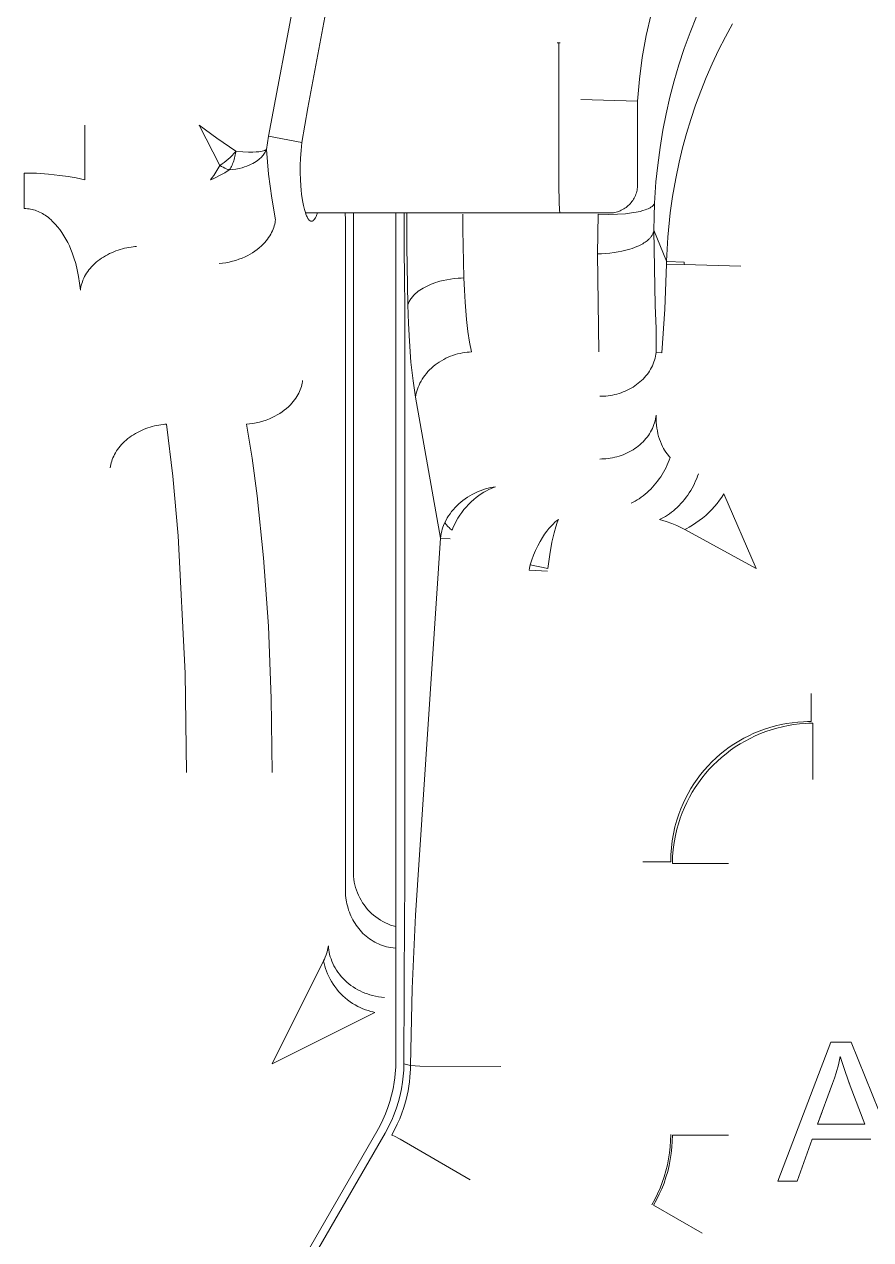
# Model space of a CAD drawing. Header units: millimetres. Extents: x -999 to 4635, y -962 to 3668.
# Drawn here: x 75.39 to 105.25, y 45.02 to 87.9 of the extents above; entities that cross this region are included whole.
import ezdxf

# ---------------------------------------------------------------- set-up
doc = ezdxf.new("R2010")
doc.units = ezdxf.units.MM
doc.layers.add('GORUNEN', color=7, linetype='Continuous', lineweight=9)

msp = doc.modelspace()

# ---------------------------------------------------------------- linework, layer by layer
at = {"layer": 'GORUNEN'}
for points in [[(84.008, 83.953), (85.908, 94.037)], [(85.389, 84.951), (86.527, 90.991)], [(97.028, 85.184), (97.093, 85.962), (97.195, 86.735), (97.336, 87.503), (97.513, 88.263)], [(99.11, 88.18), (98.884, 87.615), (98.677, 87.047), (98.489, 86.475), (98.32, 85.901), (98.169, 85.324), (98.036, 84.745), (97.921, 84.163), (97.821, 83.554), (97.738, 82.935), (97.677, 82.346), (97.647, 81.965), (97.625, 81.584)], [(98.052, 79.539), (98.096, 80.394), (98.182, 81.25), (98.263, 81.828), (98.374, 82.463), (98.494, 83.031), (98.617, 83.54), (98.755, 84.045), (98.907, 84.546), (99.075, 85.044), (99.257, 85.539), (99.454, 86.028), (99.665, 86.511), (99.889, 86.986), (100.127, 87.454), (100.378, 87.914)], [(94.295, 87.243), (94.195, 87.243)], [(94.25, 87.243), (94.195, 87.243)], [(94.295, 87.243), (94.25, 87.243)], [(94.25, 82.243), (94.25, 87.243)], [(85.389, 84.951), (85.186, 83.731)], [(97.028, 85.184), (95.028, 85.243)], [(97.028, 85.184), (97.028, 82.243)], [(77.525, 84.337), (77.525, 82.417)], [(81.562, 84.337), (82.18, 83.887), (82.855, 83.422)], [(81.562, 84.337), (82.293, 82.924)], [(83.933, 83.48), (83.968, 83.721), (84.008, 83.953)], [(85.186, 83.731), (84.008, 83.953)], [(85.186, 83.731), (85.154, 83.451), (85.134, 83.178), (85.125, 82.915), (85.126, 82.663), (85.133, 82.424), (85.147, 82.2), (85.16, 82.052), (85.176, 81.911)], [(82.293, 82.924), (82.369, 82.972), (82.443, 83.024), (82.517, 83.081), (82.588, 83.141), (82.657, 83.204), (82.723, 83.27), (82.784, 83.337), (82.82, 83.38), (82.855, 83.422)], [(82.624, 82.764), (82.744, 82.776), (82.86, 82.793), (82.974, 82.815), (83.073, 82.84), (83.158, 82.866), (83.241, 82.894), (83.32, 82.926), (83.395, 82.96), (83.459, 82.993), (83.514, 83.024), (83.566, 83.056), (83.615, 83.09), (83.661, 83.125), (83.704, 83.162), (83.74, 83.195), (83.77, 83.226), (83.797, 83.257), (83.823, 83.288), (83.847, 83.32), (83.868, 83.352), (83.887, 83.384), (83.904, 83.415), (83.918, 83.444), (83.926, 83.462), (83.933, 83.48)], [(82.624, 82.764), (82.65, 82.803), (82.675, 82.845), (82.698, 82.888), (82.72, 82.934), (82.741, 82.981), (82.76, 83.03), (82.778, 83.081), (82.795, 83.132), (82.81, 83.185), (82.823, 83.239), (82.834, 83.293), (82.844, 83.348), (82.85, 83.385), (82.855, 83.422)], [(82.855, 83.422), (83.096, 83.4), (83.296, 83.391), (83.449, 83.391), (83.574, 83.397), (83.664, 83.405), (83.737, 83.416), (83.789, 83.425), (83.827, 83.435), (83.854, 83.443), (83.872, 83.449), (83.887, 83.455), (83.901, 83.461), (83.911, 83.466), (83.918, 83.47), (83.922, 83.472), (83.926, 83.475), (83.929, 83.478), (83.933, 83.48)], [(84.252, 81), (84.123, 81.77), (84.011, 82.618), (83.933, 83.48)], [(83.933, 83.48), (83.933, 83.48), (83.933, 83.48), (83.933, 83.48), (83.933, 83.48)], [(82.293, 82.924), (82.184, 82.739), (82.074, 82.569), (82.019, 82.491), (81.964, 82.417)], [(82.624, 82.764), (82.465, 82.664), (82.304, 82.574), (82.143, 82.494), (82.053, 82.454), (81.964, 82.417)], [(82.293, 82.924), (82.35, 82.889), (82.407, 82.857), (82.463, 82.828), (82.518, 82.803), (82.572, 82.782), (82.598, 82.772), (82.624, 82.764)], [(82.293, 82.924), (82.293, 82.924), (82.293, 82.924), (82.293, 82.924), (82.293, 82.924), (82.293, 82.924), (82.293, 82.924)], [(75.391, 82.653), (75.822, 82.643), (76.241, 82.614), (76.64, 82.571), (76.937, 82.528), (77.22, 82.48)], [(75.391, 81.396), (75.391, 82.653)], [(77.525, 82.417), (77.22, 82.48)], [(81.964, 82.417), (81.964, 82.417), (81.964, 82.417), (81.964, 82.417), (81.964, 82.417), (81.964, 82.417), (81.964, 82.417), (81.964, 82.417), (81.964, 82.417), (81.964, 82.417), (81.964, 82.417), (81.964, 82.417), (81.964, 82.417), (81.964, 82.417), (81.964, 82.417), (81.964, 82.417), (81.964, 82.417), (81.964, 82.417), (81.964, 82.417)], [(85.176, 81.911), (85.209, 81.685), (85.243, 81.505), (85.277, 81.364), (85.307, 81.264), (85.329, 81.198), (85.351, 81.144), (85.369, 81.104), (85.384, 81.075), (85.398, 81.051), (85.409, 81.034), (85.42, 81.019), (85.428, 81.009), (85.435, 81)], [(94.25, 82.243), (94.259, 81.6), (94.271, 81.376), (94.276, 81.319), (94.281, 81.286), (94.284, 81.269), (94.286, 81.26), (94.287, 81.255), (94.288, 81.252), (94.289, 81.25), (94.29, 81.248), (94.29, 81.247), (94.291, 81.246), (94.291, 81.246), (94.291, 81.245), (94.292, 81.245), (94.292, 81.245), (94.292, 81.244), (94.292, 81.244), (94.292, 81.244), (94.293, 81.244), (94.293, 81.244), (94.293, 81.243), (94.293, 81.243), (94.293, 81.243), (94.293, 81.243), (94.294, 81.243), (94.294, 81.243), (94.294, 81.243), (94.294, 81.243), (94.294, 81.243), (94.294, 81.243), (94.294, 81.243), (94.294, 81.243), (94.295, 81.243), (94.295, 81.243)], [(96.028, 81.243), (96.077, 81.244), (96.126, 81.248), (96.174, 81.254), (96.223, 81.262), (96.271, 81.273), (96.318, 81.286), (96.365, 81.301), (96.41, 81.319), (96.455, 81.339), (96.499, 81.361), (96.542, 81.385), (96.583, 81.411), (96.623, 81.44), (96.662, 81.47), (96.699, 81.502), (96.735, 81.536), (96.769, 81.571), (96.801, 81.609), (96.831, 81.647), (96.859, 81.687), (96.885, 81.729), (96.91, 81.772), (96.932, 81.815), (96.952, 81.86), (96.969, 81.906), (96.985, 81.953), (96.998, 82), (97.008, 82.048), (97.017, 82.096), (97.023, 82.145), (97.027, 82.194), (97.028, 82.243)], [(95.633, 81.201), (96.01, 81.192), (96.322, 81.199), (96.603, 81.219), (96.817, 81.245), (96.983, 81.272), (97.118, 81.301), (97.218, 81.327), (97.293, 81.351), (97.354, 81.373), (97.404, 81.394), (97.445, 81.413), (97.475, 81.429), (97.5, 81.445), (97.521, 81.458), (97.538, 81.471), (97.552, 81.482), (97.563, 81.492), (97.574, 81.503), (97.583, 81.512), (97.59, 81.52), (97.596, 81.529), (97.602, 81.537), (97.607, 81.545), (97.611, 81.551), (97.615, 81.558), (97.618, 81.565), (97.621, 81.572), (97.623, 81.578), (97.625, 81.584)], [(97.625, 81.584), (97.609, 81.11), (97.607, 80.633)], [(75.391, 81.396), (75.447, 81.396), (75.502, 81.393), (75.557, 81.387), (75.611, 81.379), (75.666, 81.369), (75.719, 81.355), (75.773, 81.34), (75.826, 81.322), (75.879, 81.301), (75.931, 81.278), (75.982, 81.252), (76.033, 81.225), (76.083, 81.194), (76.132, 81.162), (76.18, 81.127), (76.228, 81.091), (76.281, 81.047), (76.334, 81)], [(88.287, 81.243), (85.314, 81.243)], [(85.611, 81), (85.62, 81.01), (85.628, 81.021), (85.637, 81.033), (85.645, 81.046), (85.654, 81.06), (85.662, 81.074), (85.673, 81.095), (85.686, 81.121), (85.698, 81.149), (85.715, 81.188), (85.725, 81.215), (85.735, 81.243)], [(86.719, 81), (86.716, 81.243)], [(87, 81), (87, 81.243)], [(88.287, 81.243), (92.279, 81.243)], [(88.5, 81.243), (88.5, 80.593)], [(88.791, 80.593), (88.791, 81.243)], [(88.884, 80.758), (88.884, 81.243)], [(90.863, 81.201), (90.867, 80.644)], [(92.498, 81.243), (92.279, 81.243)], [(92.279, 81.243), (92.498, 81.243)], [(94.295, 81.243), (92.498, 81.243)], [(95.028, 81.243), (94.295, 81.243)], [(95.028, 81.243), (96.028, 81.243)], [(96.028, 81.243), (95.028, 81.243)], [(95.61, 79.802), (95.633, 81.201)], [(77.369, 78.526), (77.343, 78.765), (77.308, 79.001), (77.261, 79.233), (77.204, 79.461), (77.142, 79.664), (77.079, 79.842), (77.036, 79.951), (76.981, 80.079), (76.922, 80.203), (76.858, 80.324), (76.79, 80.441), (76.717, 80.554), (76.639, 80.663), (76.566, 80.757), (76.497, 80.837), (76.426, 80.913), (76.38, 80.957), (76.334, 81)], [(82.271, 79.464), (82.384, 79.474), (82.499, 79.49), (82.615, 79.511), (82.732, 79.538), (82.85, 79.57), (82.966, 79.609), (83.082, 79.653), (83.184, 79.698), (83.274, 79.743), (83.362, 79.791), (83.447, 79.843), (83.529, 79.897), (83.608, 79.955), (83.683, 80.016), (83.755, 80.08), (83.822, 80.146), (83.878, 80.207), (83.926, 80.263), (83.97, 80.32), (84.012, 80.378), (84.05, 80.437), (84.085, 80.496), (84.116, 80.555), (84.145, 80.615), (84.17, 80.675), (84.191, 80.734), (84.21, 80.793), (84.225, 80.852), (84.238, 80.911), (84.246, 80.955), (84.252, 81)], [(85.435, 81), (85.442, 80.992), (85.45, 80.985), (85.456, 80.979), (85.462, 80.974), (85.468, 80.97), (85.474, 80.966), (85.478, 80.964), (85.483, 80.961), (85.488, 80.959), (85.492, 80.957), (85.496, 80.955), (85.5, 80.954), (85.504, 80.953), (85.508, 80.952), (85.512, 80.952), (85.516, 80.951), (85.52, 80.951), (85.523, 80.951)], [(85.523, 80.951), (85.527, 80.951), (85.531, 80.951), (85.534, 80.952), (85.538, 80.952), (85.542, 80.953), (85.545, 80.954), (85.549, 80.955), (85.553, 80.956), (85.556, 80.958), (85.56, 80.959), (85.564, 80.961), (85.567, 80.963), (85.571, 80.965), (85.575, 80.968), (85.578, 80.97), (85.582, 80.973), (85.586, 80.976), (85.589, 80.979), (85.594, 80.983), (85.6, 80.988), (85.605, 80.993), (85.608, 80.997), (85.611, 81)], [(86.719, 81), (86.719, 57.377)], [(87, 58), (87, 81)], [(88.888, 80.061), (88.884, 80.758)], [(90.867, 80.644), (90.903, 78.95)], [(97.607, 80.633), (97.604, 80.615), (97.601, 80.597), (97.596, 80.578), (97.59, 80.56), (97.584, 80.541), (97.576, 80.522), (97.568, 80.504), (97.559, 80.485), (97.548, 80.466), (97.536, 80.447), (97.524, 80.428), (97.51, 80.41), (97.495, 80.391), (97.48, 80.372), (97.463, 80.353), (97.445, 80.335), (97.426, 80.316), (97.406, 80.298), (97.385, 80.28), (97.362, 80.261), (97.331, 80.237), (97.294, 80.211), (97.254, 80.185), (97.212, 80.159), (97.168, 80.134), (97.121, 80.11), (97.073, 80.086), (97.005, 80.056), (96.925, 80.024), (96.841, 79.993), (96.754, 79.965), (96.664, 79.938), (96.571, 79.914), (96.476, 79.893), (96.347, 79.868), (96.2, 79.844), (96.052, 79.826), (95.904, 79.813), (95.759, 79.806), (95.684, 79.803), (95.61, 79.802)], [(97.607, 80.633), (98.052, 79.539)], [(97.607, 80.633), (97.652, 77.983)], [(88.5, 80.593), (88.5, 78.878)], [(88.793, 80.065), (88.791, 80.593)], [(77.369, 78.526), (77.377, 78.583), (77.388, 78.641), (77.402, 78.7), (77.418, 78.759), (77.439, 78.818), (77.462, 78.878), (77.488, 78.938), (77.518, 78.997), (77.551, 79.057), (77.587, 79.116), (77.627, 79.174), (77.67, 79.232), (77.716, 79.288), (77.765, 79.344), (77.817, 79.398), (77.872, 79.451), (77.929, 79.503), (77.99, 79.553), (78.052, 79.601), (78.118, 79.647), (78.185, 79.69), (78.254, 79.732), (78.325, 79.772), (78.397, 79.809), (78.471, 79.843), (78.545, 79.875), (78.621, 79.905), (78.697, 79.932), (78.774, 79.957), (78.851, 79.979), (78.928, 79.998), (79.005, 80.015), (79.081, 80.03), (79.157, 80.042), (79.232, 80.051), (79.291, 80.057), (79.35, 80.062)], [(88.806, 78.878), (88.793, 80.065)], [(88.926, 78.001), (88.888, 80.061)], [(95.657, 76.343), (95.61, 79.802)], [(97.889, 76.31), (97.989, 77.853), (98.049, 79.443)], [(98.049, 79.443), (98.052, 79.539)], [(98.049, 79.443), (98.669, 79.427)], [(98.672, 79.503), (98.077, 79.535), (98.061, 79.537), (98.055, 79.538), (98.053, 79.539), (98.052, 79.539), (98.052, 79.539)], [(98.672, 79.503), (98.669, 79.427)], [(100.668, 79.37), (98.669, 79.427)], [(88.926, 78.001), (88.936, 78.031), (88.947, 78.061), (88.96, 78.092), (88.974, 78.122), (88.99, 78.153), (89.008, 78.183), (89.027, 78.213), (89.049, 78.243), (89.072, 78.273), (89.096, 78.302), (89.121, 78.33), (89.145, 78.355), (89.169, 78.379), (89.196, 78.403), (89.238, 78.44), (89.29, 78.481), (89.345, 78.521), (89.404, 78.559), (89.466, 78.596), (89.531, 78.632), (89.599, 78.667), (89.67, 78.699), (89.743, 78.73), (89.818, 78.759), (89.896, 78.786), (89.976, 78.811), (90.057, 78.834), (90.167, 78.862), (90.294, 78.889), (90.423, 78.911), (90.558, 78.928), (90.693, 78.941), (90.799, 78.947), (90.903, 78.95)], [(91.169, 76.343), (91.102, 76.683), (91.044, 77.062), (90.995, 77.48), (90.943, 78.099), (90.92, 78.515), (90.903, 78.95)], [(88.5, 78.878), (88.5, 57.366)], [(88.811, 78.008), (88.806, 78.878)], [(88.811, 57.366), (88.811, 78.008)], [(89.192, 74.742), (89.106, 75.317), (89.034, 75.979), (88.979, 76.718), (88.948, 77.344), (88.926, 78.001)], [(97.688, 76.326), (97.68, 77.169), (97.652, 77.983)], [(89.192, 74.742), (89.204, 74.811), (89.219, 74.882), (89.238, 74.953), (89.261, 75.024), (89.287, 75.096), (89.317, 75.167), (89.35, 75.238), (89.388, 75.309), (89.429, 75.379), (89.475, 75.447), (89.524, 75.515), (89.576, 75.581), (89.632, 75.645), (89.692, 75.708), (89.755, 75.768), (89.82, 75.826), (89.889, 75.882), (89.96, 75.935), (90.034, 75.984), (90.11, 76.031), (90.188, 76.075), (90.267, 76.116), (90.348, 76.153), (90.43, 76.187), (90.513, 76.218), (90.596, 76.245), (90.68, 76.269), (90.764, 76.289), (90.847, 76.306), (90.93, 76.32), (91.013, 76.331), (91.091, 76.338), (91.169, 76.343)], [(97.688, 76.326), (97.678, 76.257), (97.665, 76.189), (97.649, 76.121), (97.63, 76.053), (97.607, 75.987), (97.581, 75.921), (97.553, 75.856), (97.521, 75.792), (97.487, 75.73), (97.449, 75.668), (97.409, 75.608), (97.366, 75.55), (97.32, 75.493), (97.272, 75.437), (97.221, 75.384), (97.168, 75.332), (97.113, 75.282), (97.055, 75.234), (96.995, 75.188), (96.933, 75.144), (96.869, 75.102), (96.803, 75.063), (96.735, 75.025), (96.666, 74.991), (96.595, 74.958), (96.522, 74.929), (96.449, 74.901), (96.374, 74.877), (96.298, 74.855), (96.221, 74.835), (96.143, 74.818), (96.064, 74.804), (95.985, 74.793), (95.906, 74.784), (95.826, 74.779), (95.763, 74.776), (95.699, 74.775)], [(97.688, 76.326), (97.888, 76.308)], [(83.227, 73.793), (83.34, 73.803), (83.455, 73.818), (83.571, 73.84), (83.689, 73.866), (83.806, 73.899), (83.923, 73.938), (84.038, 73.982), (84.14, 74.027), (84.23, 74.072), (84.318, 74.12), (84.403, 74.171), (84.485, 74.226), (84.564, 74.284), (84.64, 74.345), (84.711, 74.409), (84.778, 74.474), (84.835, 74.536), (84.882, 74.592), (84.927, 74.649), (84.968, 74.707), (85.006, 74.765), (85.041, 74.825), (85.073, 74.884), (85.101, 74.944), (85.126, 75.004), (85.148, 75.063), (85.166, 75.122), (85.182, 75.181), (85.194, 75.24), (85.202, 75.284), (85.208, 75.329)], [(90.077, 69.767), (89.192, 74.742)], [(78.426, 72.256), (78.434, 72.314), (78.445, 72.372), (78.459, 72.43), (78.475, 72.489), (78.496, 72.549), (78.519, 72.608), (78.545, 72.668), (78.575, 72.728), (78.608, 72.787), (78.644, 72.846), (78.684, 72.904), (78.727, 72.962), (78.773, 73.019), (78.822, 73.075), (78.874, 73.129), (78.929, 73.182), (78.986, 73.233), (79.047, 73.283), (79.109, 73.331), (79.175, 73.377), (79.242, 73.421), (79.311, 73.463), (79.382, 73.502), (79.454, 73.539), (79.528, 73.574), (79.602, 73.606), (79.678, 73.635), (79.754, 73.663), (79.831, 73.687), (79.908, 73.709), (79.985, 73.729), (80.062, 73.745), (80.138, 73.76), (80.214, 73.772), (80.289, 73.782), (80.348, 73.788), (80.407, 73.793)], [(80.825, 69.847), (80.636, 71.96), (80.407, 73.793)], [(83.611, 71.268), (83.43, 72.598), (83.227, 73.793)], [(97.688, 74.114), (97.678, 74.045), (97.665, 73.976), (97.649, 73.909), (97.63, 73.841), (97.607, 73.775), (97.581, 73.709), (97.553, 73.644), (97.521, 73.58), (97.487, 73.518), (97.449, 73.456), (97.409, 73.396), (97.366, 73.338), (97.32, 73.281), (97.272, 73.225), (97.221, 73.171), (97.168, 73.119), (97.113, 73.069), (97.055, 73.021), (96.995, 72.975), (96.933, 72.932), (96.869, 72.89), (96.803, 72.85), (96.735, 72.813), (96.666, 72.779), (96.595, 72.746), (96.522, 72.716), (96.449, 72.689), (96.374, 72.664), (96.298, 72.642), (96.221, 72.623), (96.143, 72.606), (96.064, 72.592), (95.985, 72.581), (95.906, 72.572), (95.826, 72.567), (95.763, 72.564), (95.699, 72.563)], [(97.688, 74.114), (97.686, 73.988), (97.689, 73.863), (97.698, 73.752), (97.71, 73.652), (97.726, 73.554), (97.746, 73.457), (97.771, 73.362), (97.8, 73.268), (97.833, 73.177), (97.87, 73.087), (97.908, 73.008), (97.944, 72.939), (97.983, 72.872), (98.025, 72.807), (98.07, 72.744), (98.117, 72.683), (98.146, 72.649), (98.175, 72.616)], [(96.804, 71.009), (96.876, 71.042), (96.947, 71.079), (97.018, 71.12), (97.089, 71.164), (97.159, 71.212), (97.228, 71.263), (97.297, 71.318), (97.364, 71.376), (97.43, 71.437), (97.494, 71.501), (97.557, 71.568), (97.618, 71.638), (97.678, 71.71), (97.735, 71.784), (97.791, 71.86), (97.844, 71.939), (97.894, 72.019), (97.943, 72.101), (97.988, 72.184), (98.032, 72.269), (98.072, 72.354), (98.109, 72.441), (98.144, 72.528), (98.175, 72.616)], [(97.805, 70.434), (97.874, 70.465), (97.943, 70.501), (98.012, 70.54), (98.082, 70.583), (98.152, 70.631), (98.221, 70.682), (98.29, 70.737), (98.359, 70.795), (98.426, 70.857), (98.492, 70.923), (98.557, 70.991), (98.62, 71.063), (98.681, 71.137), (98.74, 71.213), (98.796, 71.291), (98.85, 71.372), (98.902, 71.453), (98.95, 71.536), (98.996, 71.62), (99.038, 71.704), (99.077, 71.789), (99.114, 71.873), (99.147, 71.957), (99.176, 72.041)], [(84.002, 66.665), (83.836, 69.072), (83.611, 71.268)], [(90.231, 70.328), (90.271, 70.406), (90.315, 70.483), (90.362, 70.559), (90.414, 70.634), (90.469, 70.707), (90.528, 70.778), (90.59, 70.847), (90.655, 70.914), (90.723, 70.979), (90.794, 71.041), (90.868, 71.1), (90.946, 71.158), (91.029, 71.214), (91.112, 71.266), (91.195, 71.313), (91.282, 71.358), (91.375, 71.401), (91.473, 71.442), (91.571, 71.478), (91.666, 71.508), (91.756, 71.532), (91.843, 71.553), (91.93, 71.569), (92.015, 71.582)], [(90.483, 70.053), (90.527, 70.159), (90.577, 70.266), (90.632, 70.372), (90.692, 70.476), (90.758, 70.579), (90.828, 70.679), (90.903, 70.776), (90.982, 70.87), (91.066, 70.961), (91.158, 71.052), (91.253, 71.138), (91.337, 71.208), (91.422, 71.271), (91.514, 71.335), (91.609, 71.394), (91.7, 71.446), (91.785, 71.489), (91.866, 71.525), (91.941, 71.556), (92.015, 71.582)], [(100.066, 71.33), (99.996, 71.219), (99.918, 71.108), (99.833, 70.996), (99.742, 70.887), (99.644, 70.779), (99.54, 70.675), (99.432, 70.575), (99.32, 70.479), (99.204, 70.389), (99.087, 70.306), (98.969, 70.229), (98.851, 70.16), (98.772, 70.117), (98.695, 70.078)], [(101.208, 68.702), (100.066, 71.33)], [(90.077, 69.767), (90.088, 69.854), (90.103, 69.94), (90.12, 70.017), (90.139, 70.086), (90.16, 70.154), (90.184, 70.221), (90.207, 70.275), (90.231, 70.328)], [(90.483, 70.053), (90.421, 70.102), (90.376, 70.142), (90.342, 70.175), (90.315, 70.204), (90.293, 70.229), (90.276, 70.251), (90.262, 70.27), (90.253, 70.286), (90.245, 70.299), (90.238, 70.312), (90.235, 70.32), (90.231, 70.328)], [(93.243, 68.834), (93.298, 69.007), (93.361, 69.176), (93.43, 69.34), (93.505, 69.498), (93.586, 69.649), (93.67, 69.792), (93.75, 69.913), (93.823, 70.015), (93.899, 70.11), (93.975, 70.198), (94.045, 70.27), (94.108, 70.331), (94.172, 70.386), (94.203, 70.41), (94.233, 70.434)], [(93.866, 68.702), (93.93, 69.197), (94.007, 69.635), (94.08, 69.956), (94.14, 70.171), (94.19, 70.321), (94.212, 70.38), (94.233, 70.434)], [(97.805, 70.434), (98.037, 70.361), (98.239, 70.289), (98.412, 70.217), (98.557, 70.15), (98.695, 70.078)], [(101.208, 68.702), (98.695, 70.078)], [(81.067, 65.002), (80.825, 69.847)], [(89.199, 56.47), (90.077, 69.767)], [(90.411, 69.745), (90.077, 69.767)], [(93.198, 68.647), (93.21, 68.709), (93.225, 68.772), (93.243, 68.834)], [(93.852, 68.603), (93.198, 68.647)], [(93.866, 68.702), (93.243, 68.834)], [(84.137, 61.503), (84.103, 64.118), (84.002, 66.665)], [(81.114, 61.503), (81.067, 65.002)], [(103.151, 63.301), (103.151, 64.291)], [(98.199, 58.349), (98.205, 58.599), (98.222, 58.848), (98.252, 59.095), (98.294, 59.341), (98.348, 59.583), (98.414, 59.823), (98.484, 60.035), (98.555, 60.223), (98.633, 60.407), (98.719, 60.588), (98.812, 60.766), (98.912, 60.939), (99.019, 61.108), (99.133, 61.273), (99.253, 61.432), (99.38, 61.587), (99.513, 61.736), (99.652, 61.88), (99.797, 62.017), (99.947, 62.149), (100.103, 62.274), (100.263, 62.393), (100.429, 62.506), (100.599, 62.611), (100.773, 62.71), (100.952, 62.801), (101.133, 62.885), (101.319, 62.962), (101.507, 63.031), (101.699, 63.092), (101.893, 63.146), (102.089, 63.191), (102.287, 63.229), (102.486, 63.259), (102.687, 63.281), (102.888, 63.295), (103.019, 63.299), (103.151, 63.301)], [(98.258, 58.291), (98.266, 58.541), (98.287, 58.79), (98.32, 59.038), (98.365, 59.284), (98.417, 59.502), (98.471, 59.697), (98.533, 59.89), (98.604, 60.08), (98.681, 60.266), (98.766, 60.449), (98.859, 60.629), (98.959, 60.805), (99.065, 60.976), (99.179, 61.143), (99.299, 61.306), (99.426, 61.463), (99.559, 61.615), (99.698, 61.761), (99.843, 61.902), (99.993, 62.037), (100.149, 62.165), (100.31, 62.287), (100.475, 62.403), (100.646, 62.512), (100.82, 62.613), (100.999, 62.708), (101.181, 62.795), (101.367, 62.875), (101.556, 62.947), (101.747, 63.012), (101.942, 63.069), (102.138, 63.118), (102.336, 63.158), (102.536, 63.191), (102.737, 63.216), (102.939, 63.233), (103.074, 63.239), (103.209, 63.242)], [(103.209, 61.261), (103.209, 63.242)], [(97.209, 58.349), (98.199, 58.349)], [(88.5, 56.064), (88.405, 56.091), (88.311, 56.122), (88.219, 56.159), (88.129, 56.199), (88.041, 56.245), (87.956, 56.294), (87.873, 56.348), (87.793, 56.406), (87.715, 56.467), (87.641, 56.533), (87.57, 56.601), (87.503, 56.674), (87.439, 56.749), (87.379, 56.828), (87.323, 56.91), (87.272, 56.994), (87.224, 57.08), (87.181, 57.169), (87.142, 57.26), (87.108, 57.353), (87.078, 57.447), (87.053, 57.543), (87.033, 57.639), (87.017, 57.737), (87.007, 57.835), (87.002, 57.918), (87, 58)], [(100.239, 58.291), (98.258, 58.291)], [(88.5, 55.304), (88.411, 55.312), (88.323, 55.325), (88.243, 55.34), (88.172, 55.356), (88.102, 55.376), (88.031, 55.398), (87.962, 55.424), (87.893, 55.452), (87.826, 55.483), (87.76, 55.517), (87.695, 55.554), (87.632, 55.594), (87.57, 55.636), (87.51, 55.68), (87.451, 55.727), (87.395, 55.777), (87.34, 55.828), (87.288, 55.882), (87.237, 55.937), (87.189, 55.995), (87.143, 56.054), (87.1, 56.115), (87.059, 56.177), (87.02, 56.24), (86.983, 56.305), (86.949, 56.372), (86.916, 56.44), (86.887, 56.509), (86.86, 56.578), (86.835, 56.648), (86.813, 56.718), (86.793, 56.793), (86.775, 56.867), (86.76, 56.936), (86.749, 56.999), (86.738, 57.075), (86.729, 57.159), (86.723, 57.244), (86.72, 57.311), (86.719, 57.377)], [(88.5, 57.366), (88.5, 51.34)], [(88.807, 56.496), (88.811, 57.366)], [(88.781, 51.223), (88.807, 56.496)], [(89.016, 51.162), (89.07, 53.885), (89.199, 56.47)], [(86.118, 55.382), (86.104, 55.303), (86.086, 55.224), (86.064, 55.144), (86.039, 55.064), (86.009, 54.985), (85.981, 54.919), (85.95, 54.854)], [(88.098, 53.57), (87.995, 53.578), (87.89, 53.591), (87.784, 53.61), (87.677, 53.634), (87.581, 53.66), (87.494, 53.688), (87.407, 53.72), (87.322, 53.756), (87.237, 53.796), (87.153, 53.839), (87.071, 53.887), (86.991, 53.938), (86.914, 53.992), (86.839, 54.05), (86.766, 54.111), (86.697, 54.175), (86.631, 54.242), (86.568, 54.311), (86.509, 54.382), (86.454, 54.456), (86.404, 54.531), (86.357, 54.608), (86.314, 54.686), (86.276, 54.764), (86.242, 54.844), (86.212, 54.923), (86.186, 55.003), (86.164, 55.082), (86.147, 55.161), (86.133, 55.239), (86.124, 55.311), (86.118, 55.382)], [(85.95, 54.854), (84.137, 51.229)], [(85.95, 54.854), (85.968, 54.765), (85.99, 54.674), (86.018, 54.583), (86.05, 54.49), (86.087, 54.398), (86.13, 54.306), (86.177, 54.214), (86.229, 54.124), (86.285, 54.034), (86.347, 53.947), (86.412, 53.861), (86.482, 53.779), (86.556, 53.699), (86.634, 53.623), (86.714, 53.55), (86.798, 53.482), (86.884, 53.417), (86.972, 53.357), (87.062, 53.302), (87.153, 53.252), (87.245, 53.206), (87.337, 53.166), (87.43, 53.13), (87.522, 53.1), (87.613, 53.074), (87.688, 53.056), (87.762, 53.041)], [(87.762, 53.041), (84.137, 51.229)], [(101.971, 47.081), (103.842, 51.984)], [(103.842, 51.984), (104.559, 51.984)], [(104.559, 51.984), (106.545, 47.094)], [(104.181, 51.478), (104.115, 51.191), (104.036, 50.907), (103.976, 50.719), (103.91, 50.533)], [(104.181, 51.478), (104.115, 51.192), (104.036, 50.908), (103.976, 50.72), (103.91, 50.533)], [(104.199, 51.419), (104.181, 51.478)], [(104.533, 50.449), (104.348, 50.958), (104.256, 51.234), (104.181, 51.478)], [(88.353, 48.717), (88.454, 48.9), (88.55, 49.092), (88.637, 49.288), (88.716, 49.488), (88.772, 49.65), (88.82, 49.804), (88.863, 49.96), (88.901, 50.117), (88.933, 50.276), (88.96, 50.435), (88.982, 50.594), (88.998, 50.751), (89.009, 50.905), (89.014, 51.033), (89.016, 51.162)], [(88.5, 51.34), (88.495, 51.109), (88.479, 50.878), (88.462, 50.725), (88.441, 50.572)], [(88.781, 51.223), (88.776, 51.006), (88.761, 50.789), (88.736, 50.572)], [(89.016, 51.162), (88.781, 51.223)], [(89.35, 51.147), (89.016, 51.162)], [(92.203, 51.131), (89.35, 51.147)], [(87.83, 48.84), (87.941, 49.043), (88.042, 49.25), (88.134, 49.462), (88.216, 49.678), (88.287, 49.897), (88.349, 50.12), (88.4, 50.345), (88.441, 50.572)], [(88.736, 50.572), (88.699, 50.342), (88.65, 50.116), (88.592, 49.892), (88.523, 49.671), (88.444, 49.454), (88.355, 49.241), (88.256, 49.031), (88.19, 48.905), (88.12, 48.78)], [(103.91, 50.533), (103.372, 49.096)], [(103.91, 50.533), (103.791, 50.212)], [(104.533, 50.449), (104.487, 50.572)], [(105.044, 49.096), (104.533, 50.449)], [(103.537, 49.535), (103.372, 49.096)], [(103.372, 49.096), (105.044, 49.096)], [(87.83, 48.84), (83.17, 40.768)], [(83.444, 40.681), (88.12, 48.78)], [(88.649, 48.561), (88.453, 48.667), (88.389, 48.699), (88.368, 48.71), (88.359, 48.714), (88.353, 48.716)], [(91.12, 47.135), (88.649, 48.561)], [(98.199, 48.728), (98.194, 48.512), (98.18, 48.296), (98.156, 48.081), (98.123, 47.868), (98.081, 47.656), (98.029, 47.447), (97.969, 47.24), (97.9, 47.035), (97.822, 46.834), (97.735, 46.636), (97.64, 46.442), (97.536, 46.252)], [(98.258, 48.712), (98.254, 48.496), (98.24, 48.281), (98.217, 48.066), (98.184, 47.852), (98.142, 47.64), (98.091, 47.43), (98.03, 47.223), (97.961, 47.019), (97.882, 46.817), (97.795, 46.62), (97.699, 46.426), (97.595, 46.237)], [(98.258, 48.712), (100.239, 48.712)], [(103.19, 48.565), (102.655, 47.081)], [(105.253, 48.565), (103.19, 48.565)], [(102.655, 47.081), (101.971, 47.081)], [(99.31, 45.246), (97.595, 46.237)]]:
    msp.add_lwpolyline(points, dxfattribs=at)

doc.saveas('drawing.dxf')
